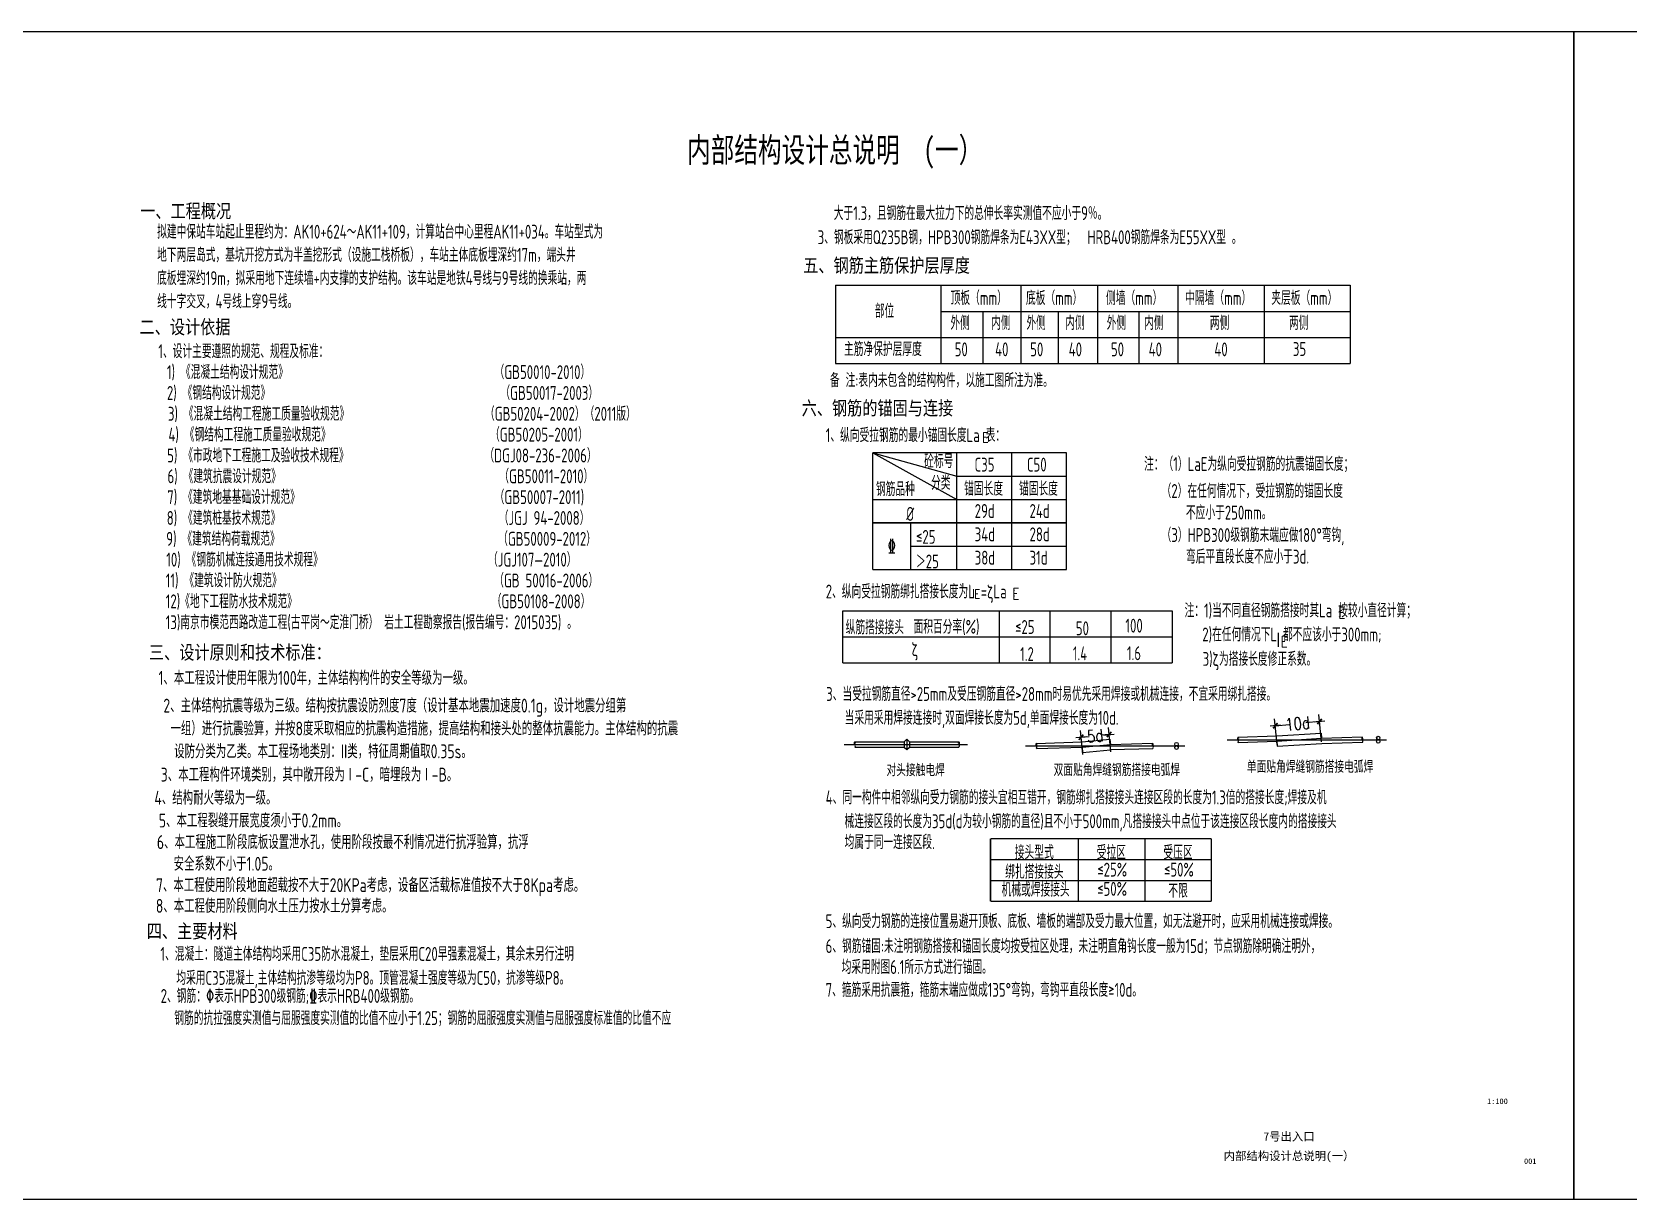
# Model space of a CAD drawing. Header units: millimetres. Extents: x -897614 to 191467, y -439928 to 101803.
# Drawn here: x -163291 to -105842, y 59799 to 101803 of the extents above; entities that cross this region are included whole.
import ezdxf
from ezdxf.enums import TextEntityAlignment as Align

# ---------------------------------------------------------------- set-up
doc = ezdxf.new("R2010")
doc.units = ezdxf.units.MM
doc.header["$LTSCALE"] = 1000
doc.linetypes.add('CENTER', pattern=[1.625, 1.25, -0.125, 0.125, -0.125])
doc.linetypes.add('DASHDOTX2', pattern=[2, 1, -0.5, 0, -0.5])
for name, color, linetype in [('3', 3, 'Continuous'), ('CHI', 3, 'Continuous'), ('DET1', 3, 'DASHDOTX2'), ('DIM', 3, 'Continuous'), ('GJ', 1, 'Continuous'), ('HATCH', 8, 'Continuous'), ('TEXT', 7, 'Continuous'), ('图框', 3, 'Continuous')]:
    doc.layers.add(name, color=color, linetype=linetype)
doc.layers.add('DY', color=1, linetype='Continuous', plot=False)
doc.styles.add('hzdx', font='txt1.shx', dxfattribs={"width": 0.75, "bigfont": 'hzdx.shx'})
doc.styles.add('HZTXT', font='simplex.shx', dxfattribs={"width": 0.8, "bigfont": 'hztxt.shx'})
doc.styles.add('TK-HZ-HT', font='', dxfattribs={"width": 0.8})
doc.styles.add('TK-HZ-ST', font='', dxfattribs={"width": 0.8})
doc.styles.add('TKW', font='', dxfattribs={"width": 0.707})
doc.styles.add('TSSD_Norm', font='tssdeng.shx', dxfattribs={"width": 0.7, "bigfont": 'tssdchn.shx'})
doc.styles.add('TSSD_Num', font='Tssdeng.shx', dxfattribs={"width": 0.7, "bigfont": 'tssdchn.shx'})
doc.styles.add('TSSD_Rein', font='tssdeng.shx', dxfattribs={"width": 0.75, "bigfont": 'hztxt.shx'})
doc.styles.add('宋体', font='', dxfattribs={"width": 0.8})
doc.styles.get('TK-HZ-HT').set_extended_font_data('SimSun')
doc.styles.get('TK-HZ-ST').set_extended_font_data('SimSun')
doc.styles.get('TKW').set_extended_font_data('宋体')
doc.styles.get('宋体').set_extended_font_data('SimSun')
doc.dimstyles.new('DIMN100', dxfattribs={"dimscale": 0.01, "dimtxt": 350, "dimasz": 1, "dimexe": 200, "dimexo": 50, "dimgap": 50, "dimtad": 1, "dimdec": 0, "dimzin": 0, "dimdsep": 46, "dimtxsty": 'HZTXT', "dimblk": '_DIMX', "dimcen": 25, "dimclrt": 7, "dimadec": 0, "dimazin": 0, "dimtfac": 1, "dimtdec": 0, "dimtix": 1, "dimtmove": 2, "dimatfit": 3, "dimldrblk": '_DIMX', "dimfxl": 0, "dimtolj": 1, "dimtzin": 0, "dimarcsym": 0})

# ---------------------------------------------------------------- blocks, each defined once
blk = doc.blocks.new('_DIMX')
blk.add_line((-150, 0), (150, 0))
at = {"const_width": 50}
blk.add_lwpolyline([(-70, -70), (70, 70)], dxfattribs=at)
blk = doc.blocks.new('*D1732')
at = {"layer": 'Defpoints', "color": 0, "lineweight": 0, "transparency": 16777216}
for p in [(91.74, 12.95), (79.56, 5.83), (92.35, 6.61)]:
    blk.add_point(p, dxfattribs=at)
at = {"layer": 'DIM', "color": 0, "lineweight": -2, "transparency": 16777216}
for p, q in [((92.31, 7.11), (91.55, 14.94)), ((79.52, 6.33), (78.8, 13.71)), ((79, 11.72), (82.98, 12.1)), ((91.73, 12.95), (87.75, 12.57))]:
    blk.add_line(p, q, dxfattribs=at)
at = {"layer": 'DIM', "color": 0, "lineweight": -2, "transparency": 16777216, "xscale": 0.01, "yscale": 0.01, "zscale": 0.01}
for p, rotation in [((91.74, 12.95), 5.538328573727005), ((78.99, 11.72), 185.538328573727)]:
    blk.add_blockref('_DIMX', p, dxfattribs=dict(at, rotation=rotation))
at = {"layer": 'DIM', "color": 7, "transparency": 16777216, "insert": (85.37, 12.34), "char_height": 3.5, "attachment_point": 5, "rotation": 5.5383, "style": 'HZTXT'}
blk.add_mtext('\\A1;10d', dxfattribs=at)
blk = doc.blocks.new('*D1733')
at = {"layer": 'Defpoints', "color": 0, "lineweight": 0, "transparency": 16777216}
for p in [(31.12, 9.19), (23.58, 2.92), (31.65, 3.71)]:
    blk.add_point(p, dxfattribs=at)
at = {"layer": 'DIM', "color": 0, "lineweight": -2, "transparency": 16777216}
for p, q in [((23.54, 3.42), (22.86, 10.4)), ((31.6, 4.21), (30.92, 11.18)), ((23.06, 8.41), (25.35, 8.63)), ((31.11, 9.19), (28.81, 8.97))]:
    blk.add_line(p, q, dxfattribs=at)
at = {"layer": 'DIM', "color": 0, "lineweight": -2, "transparency": 16777216, "xscale": 0.01, "yscale": 0.01, "zscale": 0.01}
for p, rotation in [((23.05, 8.41), 185.538328573727), ((31.12, 9.19), 5.538328573727005)]:
    blk.add_blockref('_DIMX', p, dxfattribs=dict(at, rotation=rotation))
at = {"layer": 'DIM', "color": 7, "transparency": 16777216, "insert": (27.08, 8.8), "char_height": 3.5, "attachment_point": 5, "rotation": 5.5383, "style": 'HZTXT'}
blk.add_mtext('\\A1;5d', dxfattribs=at)
blk = doc.blocks.new('A$C1A785880')
at = {"layer": '3'}
h = blk.add_hatch(color=256, dxfattribs=at)
h.paths.add_polyline_path([(50.43, 5.9, -0.026786), (50.48, 5.91, -0.225267), (50.12, 6.15, 0.250223), (49.99, 5.9)])
h.paths.add_polyline_path([(49.99, 5.9, 0.242892), (50.11, 5.66, -0.207597), (50.43, 5.9)])
h = blk.add_hatch(color=256, dxfattribs=at)
h.paths.add_polyline_path([(50.97, 6.15, -0.250223), (51.1, 5.9), (50.66, 5.9, 0.026786), (50.61, 5.91, 0.225267)])
h.paths.add_polyline_path([(50.66, 5.9), (51.1, 5.9, -0.242892), (50.98, 5.66, 0.207597)])
h = blk.add_hatch(color=256, dxfattribs=at)
h.paths.add_polyline_path([(108.5, 7.69, -0.026786), (108.56, 7.7, -0.225267), (108.2, 7.93, 0.250223), (108.07, 7.69)])
h.paths.add_polyline_path([(108.07, 7.69, 0.242892), (108.19, 7.45, -0.207597), (108.5, 7.69)])
for p, q in [((79.47, 8.84), (92.16, 9.6)), ((92.16, 9.6), (92.31, 8.11)), ((-42.11, 7.1), (-27.86, 7.1)), ((-42.11, 5.6), (-27.86, 5.6)), ((-27.86, 7.1), (-27.11, 7.85)), ((-27.86, 7.1), (-27.86, 5.6)), ((-27.86, 5.6), (-27.11, 4.85)), ((-27.11, 7.85), (-26.36, 7.1)), ((-27.11, 7.85), (-27.11, 4.85)), ((-27.11, 4.85), (-26.36, 5.6)), ((-26.36, 7.1), (-12.11, 7.1)), ((-26.36, 7.1), (-26.36, 5.6)), ((-26.36, 5.6), (-12.11, 5.6)), ((10.14, 6.65), (23.39, 7.05)), ((10.19, 5.15), (23.33, 5.55)), ((23.33, 5.55), (31.49, 6.32)), ((23.33, 5.55), (23.48, 4.05)), ((23.39, 7.05), (31.35, 7.82)), ((23.48, 4.05), (31.54, 4.83)), ((31.35, 7.82), (31.49, 6.32)), ((31.49, 6.33), (43.66, 6.71)), ((31.54, 4.84), (43.73, 5.21)), ((68.22, 8.44), (79.47, 8.84)), ((68.27, 6.94), (79.42, 7.33)), ((79.42, 7.33), (92.31, 8.11)), ((79.42, 7.33), (79.56, 5.83)), ((79.56, 5.84), (92.35, 6.61)), ((92.31, 8.12), (103.98, 8.5)), ((92.35, 6.62), (104.05, 7))]:
    blk.add_line(p, q, dxfattribs=at)
for centre in [(50.54, 6.41), (50.54, 5.42), (108.62, 8.2), (108.62, 7.2)]:
    blk.add_circle(centre, 0.5, dxfattribs=at)
for centre, radius, start, end in [((-41.81, 6.73), 0.479, 128.442, 231.558), ((-42.4, 6.73), 0.479, 308.442, 51.558), ((-42.4, 5.98), 0.479, 308.442, 51.558), ((-11.81, 6.73), 0.479, 128.442, 231.558), ((-12.4, 6.73), 0.479, 308.442, 51.558), ((-12.4, 5.98), 0.479, 308.442, 51.558), ((10.49, 6.26), 0.479, 124.6521, 227.7681), ((9.84, 5.55), 0.479, 304.6521, 47.7681), ((9.89, 6.3), 0.479, 304.6521, 47.7681), ((43.98, 6.29), 0.479, 130.9247, 234.0406), ((43.38, 6.27), 0.479, 310.9247, 54.0406), ((43.42, 5.52), 0.479, 310.9247, 54.0406), ((50.28, 5.9), 0.295, 123.5436, 235.0145), ((50.81, 5.9), 0.295, 304.9855, 56.4564), ((68.57, 8.04), 0.479, 124.6521, 227.7681), ((67.92, 7.34), 0.479, 304.6521, 47.7681), ((67.97, 8.08), 0.479, 304.6521, 47.7681), ((104.3, 8.08), 0.479, 130.9247, 234.0406), ((103.7, 8.05), 0.479, 310.9247, 54.0406), ((103.73, 7.3), 0.479, 310.9247, 54.0406), ((108.36, 7.69), 0.295, 123.5436, 235.0145)]:
    blk.add_arc(centre, radius, start, end, dxfattribs=at)
at = {"layer": 'DET1', "linetype": 'CENTER'}
for p, q in [((-45.19, 6.35), (-9.62, 6.35)), ((7.08, 5.9), (52.92, 5.9)), ((65.16, 7.69), (111, 7.69))]:
    blk.add_line(p, q, dxfattribs=at)
at = {"layer": 'GJ'}
for p, q in [((23.33, 5.55), (31.49, 6.33)), ((79.42, 7.33), (92.31, 8.12))]:
    blk.add_line(p, q, dxfattribs=at)
at = {"layer": 'CHI', "style": 'HZTXT', "width": 0.8}
for s, p in [('对头接触电焊', (-32.97, -2.81)), ('双面贴角焊缝钢筋搭接电弧焊', (15.16, -2.75)), ('单面贴角焊缝钢筋搭接电弧焊', (70.8, -1.84))]:
    blk.add_text(s, height=3.5, dxfattribs=at).set_placement(p)
at = {"layer": 'DIM'}
for base, p1, p2, text, picture, middle in [((91.74, 12.95), (79.56, 5.83), (92.35, 6.61), '10d', '*D1732', (85.37, 12.34)), ((31.12, 9.19), (23.58, 2.92), (31.65, 3.71), '5d', '*D1733', (27.08, 8.8))]:
    dim = blk.add_linear_dim(base=base, p1=p1, p2=p2, angle=5.5383, text=text, dimstyle='DIMN100', override={"dimtxsty": 'HZTXT'}, dxfattribs=at)
    dim.commit()
    dim.dimension.update_dxf_attribs({"geometry": picture, "text_midpoint": middle, "dimtype": 128})

msp = doc.modelspace()

# ---------------------------------------------------------------- linework, layer by layer
for p, q in [((-115845.69251, 92684.67207), (-115845.69251, 89867.87165)), ((-126051.96235, 86659.52802), (-129999.341, 86659.52802)), ((-134099.7247, 79094.33314), (-134099.7247, 80972.20009)), ((-134099.7247, 80972.20009), (-122252.21303, 80972.20009)), ((-128480.92782, 80972.20009), (-128480.92782, 79094.33314)), ((-122252.21303, 80972.20009), (-122252.21303, 79094.33314))]:
    msp.add_line(p, q)
at = {"const_width": 4.59375}
msp.add_lwpolyline([(-128480.92782, 79094.33314), (-128480.92782, 80972.20009)], dxfattribs=at)
at = {"layer": 'DY'}
for points in [[(-167193.83845, 59798.86498), (-107793.83845, 59798.86498), (-107793.83845, 101803.15069), (-167193.83845, 101803.15069)], [(-107793.83845, 59798.86498), (-48393.83845, 59798.86498), (-48393.83845, 101803.15069), (-107793.83845, 101803.15069)]]:
    msp.add_lwpolyline(points, close=True, dxfattribs=at)
at = {"layer": 'HATCH', "color": 7}
for p, q in [((-134370.73121, 92684.67207), (-115845.69251, 92684.67207)), ((-134370.73121, 92684.67207), (-134370.73121, 89867.87165)), ((-130573.85621, 92684.67207), (-130573.85621, 89867.87165)), ((-127701.58926, 92684.67207), (-127701.58926, 89867.87165)), ((-124935.24739, 92684.67207), (-124935.24739, 89867.87165)), ((-122043.89681, 92684.67207), (-122043.89681, 89867.87165)), ((-118944.79466, 92684.67207), (-118944.79466, 89867.87165)), ((-130573.85621, 91745.7386), (-115859.58921, 91745.7386)), ((-129070.95572, 91745.7386), (-129070.95572, 89867.87165)), ((-126355.01106, 91745.7386), (-126355.01106, 89867.87165)), ((-123450.43289, 91745.7386), (-123450.43289, 89867.87165)), ((-134370.73121, 90806.80513), (-115845.69251, 90806.80513)), ((-134370.73121, 89867.87165), (-115845.69251, 89867.87165)), ((-129999.341, 86659.52802), (-133019.73461, 86659.52802)), ((-133019.73461, 82457.3444), (-133019.73461, 86659.52802)), ((-133019.73461, 86659.52802), (-129999.341, 85819.0913)), ((-133019.73461, 86659.52802), (-129999.341, 84978.65457)), ((-129999.341, 82457.3444), (-129999.341, 86659.52802)), ((-129999.341, 82457.3444), (-129999.341, 86659.52802)), ((-128025.65168, 82457.3444), (-128025.65168, 86659.52802)), ((-126051.96235, 82457.3444), (-126051.96235, 86659.52802)), ((-129999.341, 85819.0913), (-126051.96235, 85819.0913)), ((-133019.73461, 84978.65457), (-129999.341, 84978.65457)), ((-129999.341, 84978.65457), (-126051.96235, 84978.65457)), ((-129999.341, 84138.21785), (-133019.73461, 84138.21785)), ((-133019.73461, 84138.21785), (-129999.341, 84138.21785)), ((-131662.8232, 82457.3444), (-131662.8232, 84138.21785)), ((-126051.96235, 84138.21785), (-129999.341, 84138.21785)), ((-129999.341, 84138.21785), (-126051.96235, 84138.21785)), ((-131662.8232, 83297.78113), (-129999.341, 83297.78113)), ((-129999.341, 83297.78113), (-126051.96235, 83297.78113)), ((-133019.73461, 82457.3444), (-129999.341, 82457.3444)), ((-129999.341, 82457.3444), (-126051.96235, 82457.3444)), ((-126652.65355, 80972.20009), (-126652.65355, 79094.33314)), ((-124462.52444, 80972.20009), (-124462.52444, 79094.33314)), ((-134099.7247, 80033.26661), (-122252.21303, 80033.26661)), ((-134099.7247, 79094.33314), (-122252.21303, 79094.33314)), ((-125639.83785, 72767.26694), (-125639.83785, 70513.8266)), ((-123239.83785, 72767.26694), (-123239.83785, 70513.8266)), ((-128789.11619, 72016.12016), (-120839.83785, 72016.12016)), ((-128789.11619, 71264.97338), (-120839.83785, 71264.97338))]:
    msp.add_line(p, q, dxfattribs=at)
at = {"layer": 'HATCH', "color": 7, "const_width": 50}
for points in [[(-128789.11619, 72767.26694), (-120839.83785, 72767.26694)], [(-128789.11619, 72767.26694), (-128789.11619, 70513.8266)], [(-120839.83785, 72767.26694), (-120839.83785, 70513.8266)], [(-128789.11619, 70513.8266), (-120839.83785, 70513.8266)]]:
    msp.add_lwpolyline(points, dxfattribs=at)

# ---------------------------------------------------------------- block references
at = {"color": 4, "xscale": 125, "yscale": 125, "zscale": 125}
msp.add_blockref('A$C1A785880', (-128412.23537, 75367.90129), dxfattribs=at)

# ---------------------------------------------------------------- texts
at = {"color": 7, "linetype": 'Continuous', "style": 'TKW', "width": 0.707}
msp.add_text('内部结构设计总说明  (一）', height=882, dxfattribs=at).set_placement((-139710.83761, 97116.11392))
at = {"color": 2, "style": '宋体', "width": 0.8}
for s, p in [('一、工程概况', (-159394.50262, 95109.78789)), ('五、钢筋主筋保护层厚度', (-135531.15472, 93152.11244)), ('二、设计依据', (-159418.79781, 90935.98555)), ('六、钢筋的锚固与连接', (-135587.1133, 88014.96488)), ('   三、设计原则和技术标准：', (-159896.96533, 79225.45674)), ('四、主要材料', (-159157.91911, 69192.39365))]:
    msp.add_text(s, height=500, dxfattribs=at).set_placement(p)
at = {"style": 'hzdx', "width": 0.75}
for s, height, p in [('E', 360, (-129083.69682, 87032.20661)), ('l', 328.05, (-129445.80299, 81419.16637)), ('E', 328.05, (-129366.48414, 81408.35714)), ('E', 405, (-128002.19464, 81376.83382)), ('E', 405, (-116267.4543, 80695.15588)), ('l', 500, (-118499.47465, 79677.03199)), ('E', 405, (-118349.19619, 79657.25375))]:
    msp.add_text(s, height=height, dxfattribs=at).set_placement(p)
at = {"layer": 'HATCH', "color": 7, "width": 0.7}
for s, style, p in [('大于1.3，且钢筋在最大拉力下的总伸长率实测值不应小于9％。 ', 'TSSD_Num', (-134430.91897, 95030.25605)), ('  3、钢板采用Q235B钢，HPB300钢筋焊条为E43XX型；  HRB400钢筋焊条为E55XX型 。', 'TSSD_Num', (-135434.96533, 94164.10666)), ('1、设计主要遵照的规范、规程及标准： ', 'TSSD_Num', (-158741.32951, 90060.61977)), ('1) 《混凝土结构设计规范》                                   （GB50010-2010）', 'TSSD_Num', (-158431.36041, 89310.61977)), ('2) 《钢结构设计规范》                                       （GB50017-2003）', 'TSSD_Num', (-158431.36041, 88560.61977)), ('备 注:表内未包含的结构构件，以施工图所注为准。', 'TSSD_Norm', (-134566.59098, 89017.97567)), ('3) 《混凝土结构工程施工质量验收规范》                       （GB50204-2002）（2011版）', 'TSSD_Num', (-158394.85073, 87810.61977)), ('4) 《钢结构工程施工质量验收规范》                           （GB50205-2001）', 'TSSD_Num', (-158377.84906, 87060.61977)), ('1、纵向受拉钢筋的最小锚固长度La 表：', 'TSSD_Num', (-134720.63346, 87040.65613)), ('5) 《市政地下工程施工及验收技术规程》                       （DGJ08-236-2006）', 'TSSD_Num', (-158422.23518, 86310.61977)), ('砼标号', 'TSSD_Num', (-131176.66919, 86106.83252)), ('C35', 'TSSD_Num', (-129365.26979, 85980.0984)), ('C50', 'TSSD_Num', (-127480.82113, 85980.0984)), ('注：（1）LaE为纵向受拉钢筋的抗震锚固长度；', 'TSSD_Num', (-123262.76962, 86002.69445)), ('6) 《建筑抗震设计规范》                                     （GB50011-2010）', 'TSSD_Num', (-158410.51301, 85560.61977)), ('钢筋品种', 'TSSD_Num', (-132912.31506, 85100.11644)), ('分类', 'TSSD_Num', (-130928.91986, 85324.66324)), ('锚固长度', 'TSSD_Num', (-129738.17489, 85113.54294)), ('锚固长度', 'TSSD_Num', (-127764.48556, 85113.54294)), ('7) 《建筑地基基础设计规范》                                 （GB50007-2011)', 'TSSD_Num', (-158419.64117, 84810.61977)), ('（2）在任何情况下，受拉钢筋的锚固长度', 'TSSD_Num', (-122630.88891, 85031.39695)), ('8) 《建筑桩基技术规范》                                     （JGJ 94-2008） ', 'TSSD_Num', (-158437.89747, 84060.61977)), ('%%C', 'TSSD_Num', (-131825.14826, 84205.58542)), ('29d', 'TSSD_Num', (-129358.31596, 84311.99004)), ('24d', 'TSSD_Num', (-127384.62664, 84311.99004)), ('不应小于250mm。', 'TSSD_Num', (-121756.28832, 84254.18924)), ('≤25\u3000', 'TSSD_Num', (-131469.18445, 83380.41427)), ('34d', 'TSSD_Num', (-129358.31596, 83471.55332)), ('28d', 'TSSD_Num', (-127384.62664, 83471.55332)), ('（3）HPB300级钢筋末端应做180%%D弯钩,', 'TSSD_Num', (-122630.88891, 83446.58509)), ('9) 《建筑结构荷载规范》                                     （GB50009-2012）', 'TSSD_Num', (-158456.15085, 83310.61977)), ('%%132', 'TSSD_Num', (-132489.54738, 83061.09209)), ('10) 《钢筋机械连接通用技术规程》                            （JGJ107—2010）', 'TSSD_Num', (-158456.15085, 82560.61977)), ('＞25\u3000', 'TSSD_Num', (-131469.18445, 82495.88196)), ('38d', 'TSSD_Num', (-129358.31596, 82631.11659)), ('31d', 'TSSD_Num', (-127384.62664, 82631.11659)), ('弯后平直段长度不应小于3d.', 'TSSD_Num', (-121752.8124, 82669.37738)), ('11) 《建筑设计防火规范》                                    （GB 50016-2006）', 'TSSD_Num', (-158473.91675, 81810.61977)), ('12)《地下工程防水技术规范》                                 （GB50108-2008）', 'TSSD_Num', (-158473.91675, 81060.61977)), ('2、纵向受拉钢筋绑扎搭接长度为L =ζLa :', 'TSSD_Norm', (-134720.02291, 81414.10442)), ('注：1)当不同直径钢筋搭接时其La 按较小直径计算；', 'TSSD_Num', (-121805.0853, 80731.3843)), ('13)南京市模范西路改造工程(古平岗～定淮门桥） 岩土工程勘察报告(报告编号：2015035) 。', 'TSSD_Num', (-158473.91675, 80307.72274)), ('纵筋搭接接头', 'TSSD_Num', (-134002.44399, 80124.89508)), ('面积百分率(%)', 'TSSD_Num', (-131559.33698, 80145.49552)), ('≤25', 'TSSD_Num', (-127903.09062, 80136.66122)), ('50', 'TSSD_Num', (-125718.21156, 80089.5426)), ('100', 'TSSD_Num', (-123934.21725, 80185.66623)), ('   2)在任何情况下L 都不应该小于300mm;', 'TSSD_Num', (-121805.0853, 79868.11962)), ('ζ', 'TSSD_Norm', (-131624.96179, 79340.69553)), ('1.2', 'TSSD_Num', (-127722.79679, 79163.16203)), ('1.4', 'TSSD_Num', (-125825.93714, 79187.35888)), ('1.6', 'TSSD_Num', (-123879.03304, 79192.87462)), ('   3)ζ为搭接长度修正系数。', 'TSSD_Num', (-121791.3353, 78988.19836)), ('3、当受拉钢筋直径>25mm及受压钢筋直径>28mm时易优先采用焊接或机械连接，不宜采用绑扎搭接。', 'TSSD_Num', (-134703.98657, 77726.60637)), ('当采用采用焊接连接时,双面焊接长度为5d,单面焊接长度为10d.', 'TSSD_Num', (-134037.61408, 76867.27869)), ('4、同一构件中相邻纵向受力钢筋的接头宜相互错开，钢筋绑扎搭接接头连接区段的长度为1.3倍的搭接长度;焊接及机', 'TSSD_Num', (-134722.10009, 74004.75645)), ('械连接区段的长度为35d(d为较小钢筋的直径)且不小于500mm,凡搭接接头中点位于该连接区段长度内的搭接接头', 'TSSD_Num', (-134043.15037, 73145.42877)), ('均属于同一连接区段.', 'TSSD_Num', (-134043.15037, 72395.42877)), ('≤25%', 'TSSD_Num', (-124944.42763, 71404.28994)), ('≤50%', 'TSSD_Num', (-122544.42763, 71404.28994)), ('机械或焊接接头', 'TSSD_Num', (-128390.41206, 70683.79693)), ('≤50%', 'TSSD_Num', (-124949.59852, 70711.65851)), ('5、纵向受力钢筋的连接位置易避开顶板、底板、墙板的端部及受力最大位置，如无法避开时，应采用机械连接或焊接。', 'TSSD_Num', (-134723.67511, 69549.75125)), ('6、钢筋锚固:未注明钢筋搭接和锚固长度均按受拉区处理，未注明直角钩长度一般为15d；节点钢筋除明确注明外，', 'TSSD_Num', (-134723.67511, 68654.08196)), ('  1、混凝土：隧道主体结构均采用C35防水混凝土，垫层采用C20早强素混凝土，其余未另行注明', 'TSSD_Num', (-159091.2783, 68371.52751)), ('均采用附图6.1所示方式进行锚固。', 'TSSD_Num', (-134148.44478, 67900.14495)), ('    均采用C35混凝土,主体结构抗渗等级均为P8。顶管混凝土强度等级为C50，抗渗等级P8。', 'TSSD_Num', (-158943.70988, 67508.12471)), ('  2、钢筋：%%130表示HPB300级钢筋;%%132表示HRB400级钢筋。', 'TSSD_Num', (-159080.7577, 66859.45796)), ('7、箍筋采用抗震箍，箍筋末端应做成135°弯钩，弯钩平直段长度≥10d。', 'TSSD_Num', (-134723.67511, 67079.27881)), ('钢筋的抗拉强度实测值与屈服强度实测值的比值不应小于1.25；钢筋的屈服强度实测值与屈服强度标准值的比值不应', 'TSSD_Num', (-158167.89069, 66061.77057))]:
    msp.add_text(s, height=500, dxfattribs=dict(at, style=style)).set_placement(p)
at = {"layer": 'HATCH', "color": 7, "style": 'TSSD_Norm', "width": 0.7}
for s, p in [('顶板（mm）', (-130226.53709, 91827.50242)), ('底板（mm）', (-127513.13873, 91827.50242)), ('侧墙（mm）', (-124632.10685, 91827.50242)), ('中隔墙（mm）', (-121783.41393, 91827.50242)), ('夹层板（mm）', (-118683.02739, 91827.50242)), ('部位', (-132953.95128, 91356.93126)), ('外侧', (-130232.72345, 90929.38067)), ('内侧', (-128767.79649, 90929.38067)), ('外侧', (-127496.70912, 90929.38067)), ('内侧', (-126098.79785, 90929.38067)), ('外侧', (-124607.49346, 90929.38067)), ('内侧', (-123260.10531, 90929.38067)), ('两侧', (-120896.47912, 90929.38067)), ('两侧', (-118048.76229, 90929.38067)), ('主筋净保护层厚度', (-134062.39144, 89988.338)), ('50', (-130079.18918, 89979.06241)), ('40', (-128623.69114, 89979.06241)), ('50', (-127360.96393, 89979.06241)), ('40', (-125974.59572, 89979.06241)), ('50', (-124454.56948, 89979.06241)), ('40', (-123097.34944, 89979.06241)), ('40', (-120733.61968, 89979.06241)), ('35', (-117906.61703, 89990.44719))]:
    msp.add_text(s, height=500, dxfattribs=at).set_placement(p, align=Align.BOTTOM_LEFT)
at = {"layer": 'HATCH', "color": 7, "style": 'TSSD_Num', "width": 0.7}
for s, p in [('接头型式', (-127214.47702, 72302.4429)), ('受拉区', (-124439.83785, 72302.4429)), ('受压区', (-122039.83785, 72302.4429)), ('绑扎搭接接头', (-127209.30612, 71601.42836)), ('不限', (-122039.83785, 70908.79693))]:
    msp.add_text(s, height=500, dxfattribs=at).set_placement(p, align=Align.MIDDLE)
at = {"layer": 'TEXT', "style": 'TSSD_Num', "width": 0.7}
for s, p in [('拟建中保站车站起止里程约为：AK10+624～AK11+109，计算站台中心里程AK11+034。车站型式为', (-158783.66247, 94213.31647)), ('地下两层岛式，基坑开挖方式为半盖挖形式（设施工栈桥板），车站主体底板埋深约17m，端头井', (-158783.66247, 93378.31646)), ('底板埋深约19m，拟采用地下连续墙+内支撑的支护结构。该车站是地铁4号线与9号线的换乘站，两', (-158783.66247, 92543.31645)), ('线十字交叉，4号线上穿9号线。', (-158783.66247, 91708.31644))]:
    msp.add_text(s, height=500, dxfattribs=at).set_placement(p, align=Align.BOTTOM_LEFT)
at = {"layer": 'TEXT', "style": 'TSSD_Rein', "width": 0.75}
msp.add_text('1、本工程设计使用年限为100年，主体结构构件的安全等级为一级。', height=500, dxfattribs=at).set_placement((-153062.18412, 78154.5906), align=Align.BOTTOM_CENTER)
for s, p in [('2、主体结构抗震等级为三级。结构按抗震设防烈度7度（设计基本地震加速度0.1g，设计地震分组第', (-150227.6154, 77558.43675)), ('一组）进行抗震验算，并按8度采取相应的抗震构造措施，提高结构和接头处的整体抗震能力。主体结构的抗震', (-149167.51991, 76733.6336)), ('设防分类为乙类。本工程场地类别：II类，特征周期值取0.35s。', (-152814.19326, 75912.76746)), ('3、本工程构件环境类别，其中敞开段为Ⅰ-C，暗埋段为Ⅰ-B。', (-153315.76041, 75074.14462)), ('4、结构耐火等级为一级。', (-156686.0882, 74240.72646)), ('5、本工程裂缝开展宽度须小于0.2mm。', (-155333.05126, 73421.51901)), ('6、本工程施工阶段底板设置泄水孔，使用阶段按最不利情况进行抗浮验算，抗浮', (-152100.40682, 72646.28924))]:
    msp.add_text(s, height=500, dxfattribs=at).set_placement(p, align=Align.MIDDLE_CENTER)
for s, p in [('安全系数不小于1.05。', (-158190.11744, 71616.43037)), ('7、本工程使用阶段地面超载按不大于20KPa考虑，设备区活载标准值按不大于8Kpa考虑。', (-158824.043, 70846.78997)), ('8、本工程使用阶段侧向水土压力按水土分算考虑。', (-158832.15308, 70100.72698))]:
    msp.add_text(s, height=500, dxfattribs=at).set_placement(p)
at = {"layer": '图框', "color": 7}
for s, height, style, p in [('1:100', 200, 'TK-HZ-ST', (-110543.83845, 63318.86498)), ('7号出入口', 300, 'TK-HZ-HT', (-118043.83845, 62048.86498)), ('内部结构设计总说明(一）', 300, 'TK-HZ-HT', (-118043.83845, 61348.86498))]:
    msp.add_text(s, height=height, dxfattribs=dict(at, style=style)).set_placement(p, align=Align.MIDDLE_CENTER)
at = {"layer": '图框', "color": 7, "style": 'TK-HZ-ST'}
msp.add_text('001 ', height=200, dxfattribs=at).set_placement((-109587.48319, 61061.97498))

doc.saveas('drawing.dxf')
